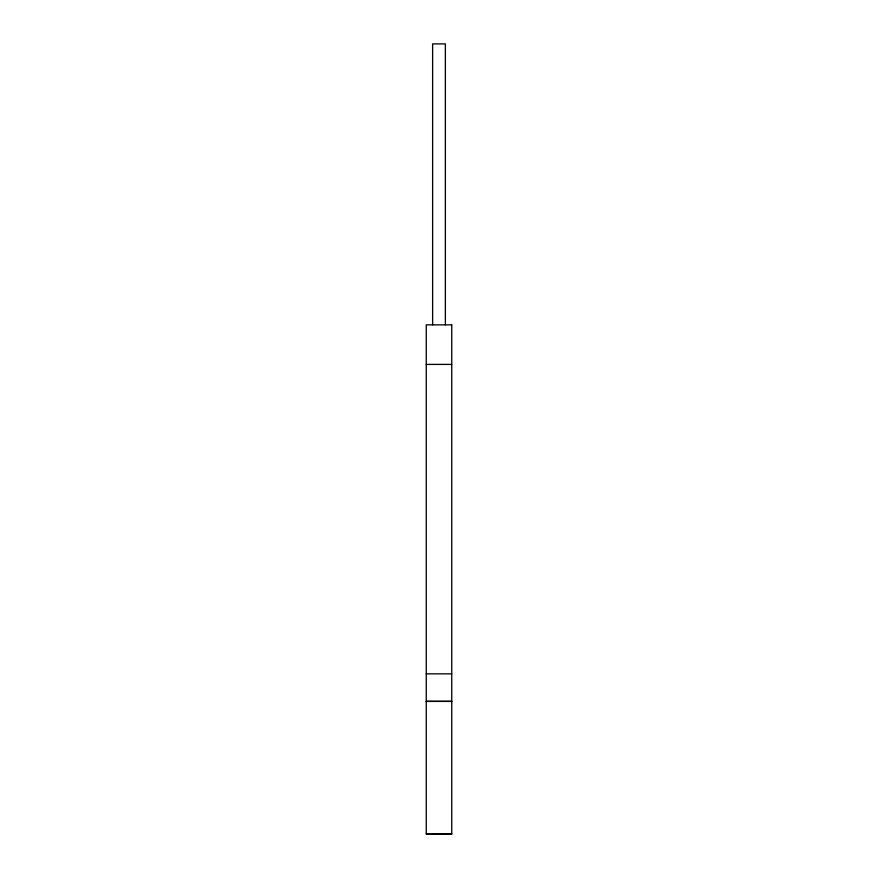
<?xml version="1.0" encoding="UTF-8"?>
<svg xmlns="http://www.w3.org/2000/svg" width="878" height="878" viewBox="0 0 878 878"><rect width="100%" height="100%" fill="white"/><g stroke="black" fill="none" stroke-linecap="round" stroke-linejoin="round"><path stroke-width="1.32" d="M426.258 364.403L451.742 364.403M426.258 673.843L451.742 673.843M426.258 701.302L451.742 701.302M426.258 701.423L451.742 701.423M426.258 833.924L451.742 833.924M445.376 324.849L445.376 43.9L432.624 43.9L432.624 324.849M451.742 324.849L426.258 324.849L426.258 834.1L451.742 834.1L451.742 324.849"/></g></svg>
